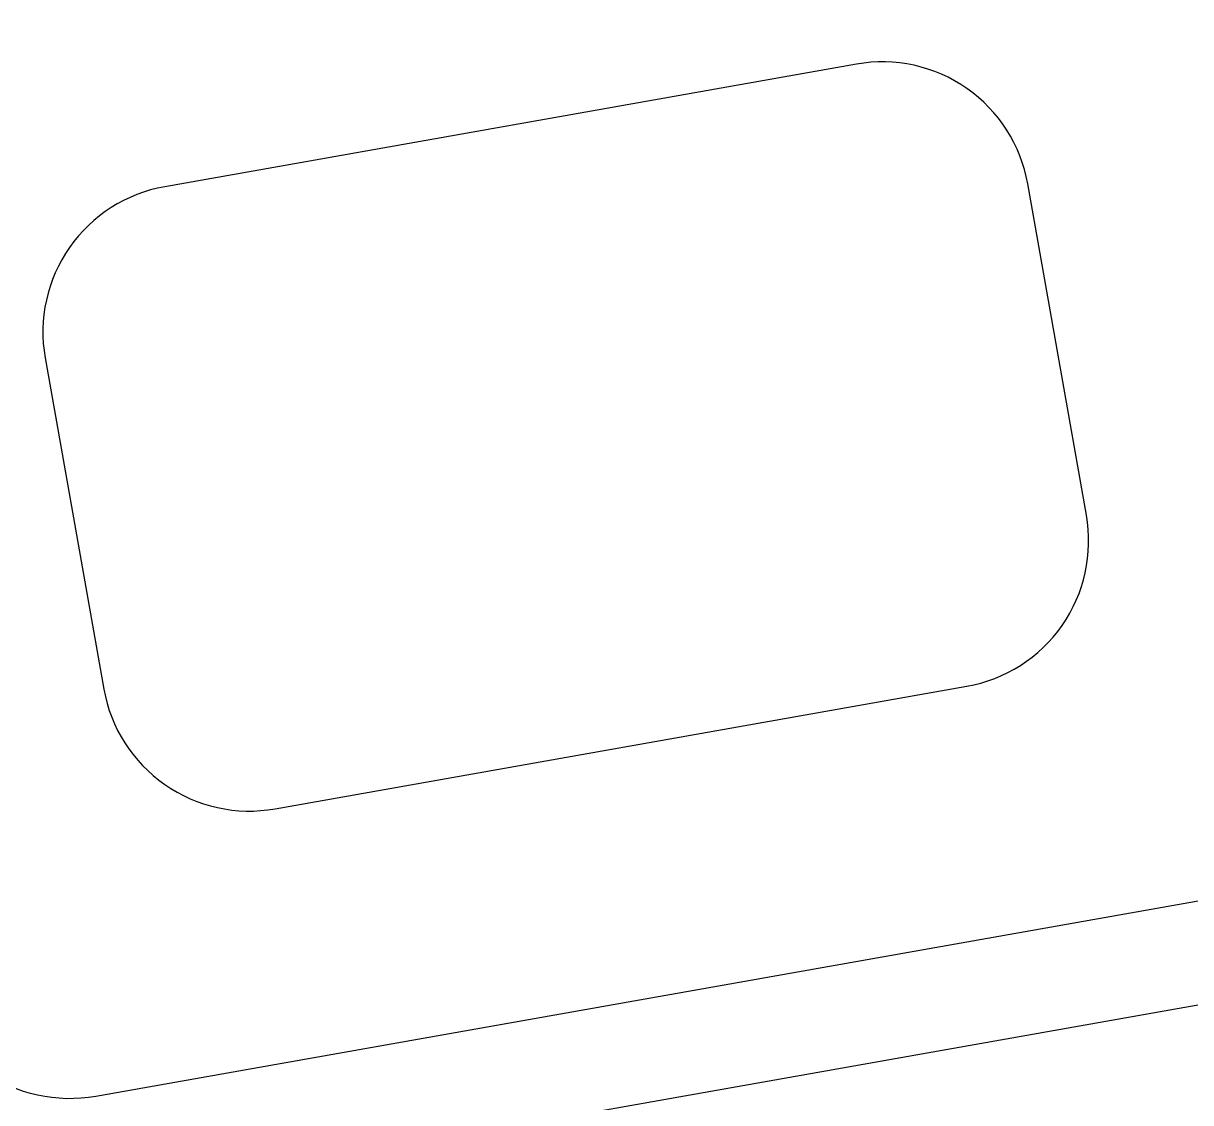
# Model space of a CAD drawing. Header units: millimetres. Extents: x 0 to 8967983, y -224399 to 13801.
# Drawn here: x 71392.133 to 71396.412, y -193456.196 to -193452.239 of the extents above; entities that cross this region are included whole.
import ezdxf

# ---------------------------------------------------------------- set-up
doc = ezdxf.new("R2010")
doc.units = ezdxf.units.MM
doc.header["$LTSCALE"] = 10
doc.layers.add('Архитектура', color=251, linetype='Continuous')

msp = doc.modelspace()

# ---------------------------------------------------------------- linework, layer by layer
at = {"layer": 'Архитектура', "lineweight": 25, "transparency": 33554684}
msp.add_lwpolyline([(71395.1873, -193452.3887), (71392.6521, -193452.8381, 0.414214), (71392.2134, -193453.4657), (71392.4287, -193454.6804, 0.414214), (71393.0563, -193455.1191), (71395.5916, -193454.6698, 0.414214), (71396.0303, -193454.0421), (71395.815, -193452.8274, 0.414214)], format="xyb", close=True, dxfattribs=at)
msp.add_lwpolyline([(71395.1873, -193452.3887), (71392.6521, -193452.8381, 0.414214), (71392.2134, -193453.4657), (71392.4287, -193454.6804, 0.414214), (71393.0563, -193455.1191), (71395.5916, -193454.6698, 0.414214), (71396.0303, -193454.0421), (71395.815, -193452.8274, 0.414214)], format="xyb", close=True, dxfattribs=at)
msp.add_lwpolyline([(71395.1873, -193452.3887), (71392.6521, -193452.8381, 0.414214), (71392.2134, -193453.4657), (71392.4287, -193454.6804, 0.414214), (71393.0563, -193455.1191), (71395.5916, -193454.6698, 0.414214), (71396.0303, -193454.0421), (71395.815, -193452.8274, 0.414214)], format="xyb", close=True, dxfattribs=at)
msp.add_lwpolyline([(71395.1873, -193452.3887), (71392.6521, -193452.8381, 0.414214), (71392.2134, -193453.4657), (71392.4287, -193454.6804, 0.414214), (71393.0563, -193455.1191), (71395.5916, -193454.6698, 0.414214), (71396.0303, -193454.0421), (71395.815, -193452.8274, 0.414214)], format="xyb", close=True, dxfattribs=at)
msp.add_lwpolyline([(71395.1873, -193452.3887), (71392.6521, -193452.8381, 0.414214), (71392.2134, -193453.4657), (71392.4287, -193454.6804, 0.414214), (71393.0563, -193455.1191), (71395.5916, -193454.6698, 0.414214), (71396.0303, -193454.0421), (71395.815, -193452.8274, 0.414214)], format="xyb", close=True, dxfattribs=at)
msp.add_lwpolyline([(71395.1873, -193452.3887), (71392.6521, -193452.8381, 0.414214), (71392.2134, -193453.4657), (71392.4287, -193454.6804, 0.414214), (71393.0563, -193455.1191), (71395.5916, -193454.6698, 0.414214), (71396.0303, -193454.0421), (71395.815, -193452.8274, 0.414214)], format="xyb", close=True, dxfattribs=at)
msp.add_lwpolyline([(71395.1873, -193452.3887), (71392.6521, -193452.8381, 0.414214), (71392.2134, -193453.4657), (71392.4287, -193454.6804, 0.414214), (71393.0563, -193455.1191), (71395.5916, -193454.6698, 0.414214), (71396.0303, -193454.0421), (71395.815, -193452.8274, 0.414214)], format="xyb", close=True, dxfattribs=at)
msp.add_lwpolyline([(71395.1873, -193452.3887), (71392.6521, -193452.8381, 0.414214), (71392.2134, -193453.4657), (71392.4287, -193454.6804, 0.414214), (71393.0563, -193455.1191), (71395.5916, -193454.6698, 0.414214), (71396.0303, -193454.0421), (71395.815, -193452.8274, 0.414214)], format="xyb", close=True, dxfattribs=at)
msp.add_lwpolyline([(71395.1873, -193452.3887), (71392.6521, -193452.8381, 0.414214), (71392.2134, -193453.4657), (71392.4287, -193454.6804, 0.414214), (71393.0563, -193455.1191), (71395.5916, -193454.6698, 0.414214), (71396.0303, -193454.0421), (71395.815, -193452.8274, 0.414214)], format="xyb", close=True, dxfattribs=at)
msp.add_lwpolyline([(71395.1873, -193452.3887), (71392.6521, -193452.8381, 0.414214), (71392.2134, -193453.4657), (71392.4287, -193454.6804, 0.414214), (71393.0563, -193455.1191), (71395.5916, -193454.6698, 0.414214), (71396.0303, -193454.0421), (71395.815, -193452.8274, 0.414214)], format="xyb", close=True, dxfattribs=at)
msp.add_lwpolyline([(71395.1873, -193452.3887), (71392.6521, -193452.8381, 0.414214), (71392.2134, -193453.4657), (71392.4287, -193454.6804, 0.414214), (71393.0563, -193455.1191), (71395.5916, -193454.6698, 0.414214), (71396.0303, -193454.0421), (71395.815, -193452.8274, 0.414214)], format="xyb", close=True, dxfattribs=at)
msp.add_lwpolyline([(71395.1873, -193452.3887), (71392.6521, -193452.8381, 0.414214), (71392.2134, -193453.4657), (71392.4287, -193454.6804, 0.414214), (71393.0563, -193455.1191), (71395.5916, -193454.6698, 0.414214), (71396.0303, -193454.0421), (71395.815, -193452.8274, 0.414214)], format="xyb", close=True, dxfattribs=at)
msp.add_lwpolyline([(71395.1873, -193452.3887), (71392.6521, -193452.8381, 0.414214), (71392.2134, -193453.4657), (71392.4287, -193454.6804, 0.414214), (71393.0563, -193455.1191), (71395.5916, -193454.6698, 0.414214), (71396.0303, -193454.0421), (71395.815, -193452.8274, 0.414214)], format="xyb", close=True, dxfattribs=at)
msp.add_lwpolyline([(71395.1873, -193452.3887), (71392.6521, -193452.8381, 0.414214), (71392.2134, -193453.4657), (71392.4287, -193454.6804, 0.414214), (71393.0563, -193455.1191), (71395.5916, -193454.6698, 0.414214), (71396.0303, -193454.0421), (71395.815, -193452.8274, 0.414214)], format="xyb", close=True, dxfattribs=at)
msp.add_lwpolyline([(71395.1873, -193452.3887), (71392.6521, -193452.8381, 0.414214), (71392.2134, -193453.4657), (71392.4287, -193454.6804, 0.414214), (71393.0563, -193455.1191), (71395.5916, -193454.6698, 0.414214), (71396.0303, -193454.0421), (71395.815, -193452.8274, 0.414214)], format="xyb", close=True, dxfattribs=at)
msp.add_lwpolyline([(71395.1873, -193452.3887), (71392.6521, -193452.8381, 0.414214), (71392.2134, -193453.4657), (71392.4287, -193454.6804, 0.414214), (71393.0563, -193455.1191), (71395.5916, -193454.6698, 0.414214), (71396.0303, -193454.0421), (71395.815, -193452.8274, 0.414214)], format="xyb", close=True, dxfattribs=at)
msp.add_lwpolyline([(71395.1873, -193452.3887), (71392.6521, -193452.8381, 0.414214), (71392.2134, -193453.4657), (71392.4287, -193454.6804, 0.414214), (71393.0563, -193455.1191), (71395.5916, -193454.6698, 0.414214), (71396.0303, -193454.0421), (71395.815, -193452.8274, 0.414214)], format="xyb", close=True, dxfattribs=at)
msp.add_lwpolyline([(71395.1873, -193452.3887), (71392.6521, -193452.8381, 0.414214), (71392.2134, -193453.4657), (71392.4287, -193454.6804, 0.414214), (71393.0563, -193455.1191), (71395.5916, -193454.6698, 0.414214), (71396.0303, -193454.0421), (71395.815, -193452.8274, 0.414214)], format="xyb", close=True, dxfattribs=at)
msp.add_lwpolyline([(71395.1873, -193452.3887), (71392.6521, -193452.8381, 0.414214), (71392.2134, -193453.4657), (71392.4287, -193454.6804, 0.414214), (71393.0563, -193455.1191), (71395.5916, -193454.6698, 0.414214), (71396.0303, -193454.0421), (71395.815, -193452.8274, 0.414214)], format="xyb", close=True, dxfattribs=at)
msp.add_lwpolyline([(71395.1873, -193452.3887), (71392.6521, -193452.8381, 0.414214), (71392.2134, -193453.4657), (71392.4287, -193454.6804, 0.414214), (71393.0563, -193455.1191), (71395.5916, -193454.6698, 0.414214), (71396.0303, -193454.0421), (71395.815, -193452.8274, 0.414214)], format="xyb", close=True, dxfattribs=at)
msp.add_lwpolyline([(71395.1873, -193452.3887), (71392.6521, -193452.8381, 0.414214), (71392.2134, -193453.4657), (71392.4287, -193454.6804, 0.414214), (71393.0563, -193455.1191), (71395.5916, -193454.6698, 0.414214), (71396.0303, -193454.0421), (71395.815, -193452.8274, 0.414214)], format="xyb", close=True, dxfattribs=at)
msp.add_lwpolyline([(71395.1873, -193452.3887), (71392.6521, -193452.8381, 0.414214), (71392.2134, -193453.4657), (71392.4287, -193454.6804, 0.414214), (71393.0563, -193455.1191), (71395.5916, -193454.6698, 0.414214), (71396.0303, -193454.0421), (71395.815, -193452.8274, 0.414214)], format="xyb", close=True, dxfattribs=at)
msp.add_lwpolyline([(71395.1873, -193452.3887), (71392.6521, -193452.8381, 0.414214), (71392.2134, -193453.4657), (71392.4287, -193454.6804, 0.414214), (71393.0563, -193455.1191), (71395.5916, -193454.6698, 0.414214), (71396.0303, -193454.0421), (71395.815, -193452.8274, 0.414214)], format="xyb", close=True, dxfattribs=at)
msp.add_lwpolyline([(71395.1873, -193452.3887), (71392.6521, -193452.8381, 0.414214), (71392.2134, -193453.4657), (71392.4287, -193454.6804, 0.414214), (71393.0563, -193455.1191), (71395.5916, -193454.6698, 0.414214), (71396.0303, -193454.0421), (71395.815, -193452.8274, 0.414214)], format="xyb", close=True, dxfattribs=at)
msp.add_lwpolyline([(71395.1873, -193452.3887), (71392.6521, -193452.8381, 0.414214), (71392.2134, -193453.4657), (71392.4287, -193454.6804, 0.414214), (71393.0563, -193455.1191), (71395.5916, -193454.6698, 0.414214), (71396.0303, -193454.0421), (71395.815, -193452.8274, 0.414214)], format="xyb", close=True, dxfattribs=at)
msp.add_lwpolyline([(71395.1873, -193452.3887), (71392.6521, -193452.8381, 0.414214), (71392.2134, -193453.4657), (71392.4287, -193454.6804, 0.414214), (71393.0563, -193455.1191), (71395.5916, -193454.6698, 0.414214), (71396.0303, -193454.0421), (71395.815, -193452.8274, 0.414214)], format="xyb", close=True, dxfattribs=at)
msp.add_lwpolyline([(71395.1873, -193452.3887), (71392.6521, -193452.8381, 0.414214), (71392.2134, -193453.4657), (71392.4287, -193454.6804, 0.414214), (71393.0563, -193455.1191), (71395.5916, -193454.6698, 0.414214), (71396.0303, -193454.0421), (71395.815, -193452.8274, 0.414214)], format="xyb", close=True, dxfattribs=at)
msp.add_lwpolyline([(71395.1873, -193452.3887), (71392.6521, -193452.8381, 0.414214), (71392.2134, -193453.4657), (71392.4287, -193454.6804, 0.414214), (71393.0563, -193455.1191), (71395.5916, -193454.6698, 0.414214), (71396.0303, -193454.0421), (71395.815, -193452.8274, 0.414214)], format="xyb", close=True, dxfattribs=at)
msp.add_lwpolyline([(71395.1873, -193452.3887), (71392.6521, -193452.8381, 0.414214), (71392.2134, -193453.4657), (71392.4287, -193454.6804, 0.414214), (71393.0563, -193455.1191), (71395.5916, -193454.6698, 0.414214), (71396.0303, -193454.0421), (71395.815, -193452.8274, 0.414214)], format="xyb", close=True, dxfattribs=at)
msp.add_lwpolyline([(71395.1873, -193452.3887), (71392.6521, -193452.8381, 0.414214), (71392.2134, -193453.4657), (71392.4287, -193454.6804, 0.414214), (71393.0563, -193455.1191), (71395.5916, -193454.6698, 0.414214), (71396.0303, -193454.0421), (71395.815, -193452.8274, 0.414214)], format="xyb", close=True, dxfattribs=at)
msp.add_lwpolyline([(71395.1873, -193452.3887), (71392.6521, -193452.8381, 0.414214), (71392.2134, -193453.4657), (71392.4287, -193454.6804, 0.414214), (71393.0563, -193455.1191), (71395.5916, -193454.6698, 0.414214), (71396.0303, -193454.0421), (71395.815, -193452.8274, 0.414214)], format="xyb", close=True, dxfattribs=at)
msp.add_lwpolyline([(71395.1873, -193452.3887), (71392.6521, -193452.8381, 0.414214), (71392.2134, -193453.4657), (71392.4287, -193454.6804, 0.414214), (71393.0563, -193455.1191), (71395.5916, -193454.6698, 0.414214), (71396.0303, -193454.0421), (71395.815, -193452.8274, 0.414214)], format="xyb", close=True, dxfattribs=at)
msp.add_lwpolyline([(71395.1873, -193452.3887), (71392.6521, -193452.8381, 0.414214), (71392.2134, -193453.4657), (71392.4287, -193454.6804, 0.414214), (71393.0563, -193455.1191), (71395.5916, -193454.6698, 0.414214), (71396.0303, -193454.0421), (71395.815, -193452.8274, 0.414214)], format="xyb", close=True, dxfattribs=at)
msp.add_lwpolyline([(71395.1873, -193452.3887), (71392.6521, -193452.8381, 0.414214), (71392.2134, -193453.4657), (71392.4287, -193454.6804, 0.414214), (71393.0563, -193455.1191), (71395.5916, -193454.6698, 0.414214), (71396.0303, -193454.0421), (71395.815, -193452.8274, 0.414214)], format="xyb", close=True, dxfattribs=at)
msp.add_lwpolyline([(71395.1873, -193452.3887), (71392.6521, -193452.8381, 0.414214), (71392.2134, -193453.4657), (71392.4287, -193454.6804, 0.414214), (71393.0563, -193455.1191), (71395.5916, -193454.6698, 0.414214), (71396.0303, -193454.0421), (71395.815, -193452.8274, 0.414214)], format="xyb", close=True, dxfattribs=at)
msp.add_lwpolyline([(71395.1873, -193452.3887), (71392.6521, -193452.8381, 0.414214), (71392.2134, -193453.4657), (71392.4287, -193454.6804, 0.414214), (71393.0563, -193455.1191), (71395.5916, -193454.6698, 0.414214), (71396.0303, -193454.0421), (71395.815, -193452.8274, 0.414214)], format="xyb", close=True, dxfattribs=at)
msp.add_lwpolyline([(71395.1873, -193452.3887), (71392.6521, -193452.8381, 0.414214), (71392.2134, -193453.4657), (71392.4287, -193454.6804, 0.414214), (71393.0563, -193455.1191), (71395.5916, -193454.6698, 0.414214), (71396.0303, -193454.0421), (71395.815, -193452.8274, 0.414214)], format="xyb", close=True, dxfattribs=at)
msp.add_lwpolyline([(71395.1873, -193452.3887), (71392.6521, -193452.8381, 0.414214), (71392.2134, -193453.4657), (71392.4287, -193454.6804, 0.414214), (71393.0563, -193455.1191), (71395.5916, -193454.6698, 0.414214), (71396.0303, -193454.0421), (71395.815, -193452.8274, 0.414214)], format="xyb", close=True, dxfattribs=at)
msp.add_lwpolyline([(71395.1873, -193452.3887), (71392.6521, -193452.8381, 0.414214), (71392.2134, -193453.4657), (71392.4287, -193454.6804, 0.414214), (71393.0563, -193455.1191), (71395.5916, -193454.6698, 0.414214), (71396.0303, -193454.0421), (71395.815, -193452.8274, 0.414214)], format="xyb", close=True, dxfattribs=at)
msp.add_lwpolyline([(71395.1873, -193452.3887), (71392.6521, -193452.8381, 0.414214), (71392.2134, -193453.4657), (71392.4287, -193454.6804, 0.414214), (71393.0563, -193455.1191), (71395.5916, -193454.6698, 0.414214), (71396.0303, -193454.0421), (71395.815, -193452.8274, 0.414214)], format="xyb", close=True, dxfattribs=at)
msp.add_lwpolyline([(71395.1873, -193452.3887), (71392.6521, -193452.8381, 0.414214), (71392.2134, -193453.4657), (71392.4287, -193454.6804, 0.414214), (71393.0563, -193455.1191), (71395.5916, -193454.6698, 0.414214), (71396.0303, -193454.0421), (71395.815, -193452.8274, 0.414214)], format="xyb", close=True, dxfattribs=at)
msp.add_lwpolyline([(71395.1873, -193452.3887), (71392.6521, -193452.8381, 0.414214), (71392.2134, -193453.4657), (71392.4287, -193454.6804, 0.414214), (71393.0563, -193455.1191), (71395.5916, -193454.6698, 0.414214), (71396.0303, -193454.0421), (71395.815, -193452.8274, 0.414214)], format="xyb", close=True, dxfattribs=at)
msp.add_lwpolyline([(71395.1873, -193452.3887), (71392.6521, -193452.8381, 0.414214), (71392.2134, -193453.4657), (71392.4287, -193454.6804, 0.414214), (71393.0563, -193455.1191), (71395.5916, -193454.6698, 0.414214), (71396.0303, -193454.0421), (71395.815, -193452.8274, 0.414214)], format="xyb", close=True, dxfattribs=at)
msp.add_lwpolyline([(71395.1873, -193452.3887), (71392.6521, -193452.8381, 0.414214), (71392.2134, -193453.4657), (71392.4287, -193454.6804, 0.414214), (71393.0563, -193455.1191), (71395.5916, -193454.6698, 0.414214), (71396.0303, -193454.0421), (71395.815, -193452.8274, 0.414214)], format="xyb", close=True, dxfattribs=at)
msp.add_lwpolyline([(71395.1873, -193452.3887), (71392.6521, -193452.8381, 0.414214), (71392.2134, -193453.4657), (71392.4287, -193454.6804, 0.414214), (71393.0563, -193455.1191), (71395.5916, -193454.6698, 0.414214), (71396.0303, -193454.0421), (71395.815, -193452.8274, 0.414214)], format="xyb", close=True, dxfattribs=at)
msp.add_lwpolyline([(71395.1873, -193452.3887), (71392.6521, -193452.8381, 0.414214), (71392.2134, -193453.4657), (71392.4287, -193454.6804, 0.414214), (71393.0563, -193455.1191), (71395.5916, -193454.6698, 0.414214), (71396.0303, -193454.0421), (71395.815, -193452.8274, 0.414214)], format="xyb", close=True, dxfattribs=at)
msp.add_lwpolyline([(71395.1873, -193452.3887), (71392.6521, -193452.8381, 0.414214), (71392.2134, -193453.4657), (71392.4287, -193454.6804, 0.414214), (71393.0563, -193455.1191), (71395.5916, -193454.6698, 0.414214), (71396.0303, -193454.0421), (71395.815, -193452.8274, 0.414214)], format="xyb", close=True, dxfattribs=at)
msp.add_lwpolyline([(71395.1873, -193452.3887), (71392.6521, -193452.8381, 0.414214), (71392.2134, -193453.4657), (71392.4287, -193454.6804, 0.414214), (71393.0563, -193455.1191), (71395.5916, -193454.6698, 0.414214), (71396.0303, -193454.0421), (71395.815, -193452.8274, 0.414214)], format="xyb", close=True, dxfattribs=at)
msp.add_lwpolyline([(71395.1873, -193452.3887), (71392.6521, -193452.8381, 0.414214), (71392.2134, -193453.4657), (71392.4287, -193454.6804, 0.414214), (71393.0563, -193455.1191), (71395.5916, -193454.6698, 0.414214), (71396.0303, -193454.0421), (71395.815, -193452.8274, 0.414214)], format="xyb", close=True, dxfattribs=at)
msp.add_lwpolyline([(71395.1873, -193452.3887), (71392.6521, -193452.8381, 0.414214), (71392.2134, -193453.4657), (71392.4287, -193454.6804, 0.414214), (71393.0563, -193455.1191), (71395.5916, -193454.6698, 0.414214), (71396.0303, -193454.0421), (71395.815, -193452.8274, 0.414214)], format="xyb", close=True, dxfattribs=at)
msp.add_lwpolyline([(71395.1873, -193452.3887), (71392.6521, -193452.8381, 0.414214), (71392.2134, -193453.4657), (71392.4287, -193454.6804, 0.414214), (71393.0563, -193455.1191), (71395.5916, -193454.6698, 0.414214), (71396.0303, -193454.0421), (71395.815, -193452.8274, 0.414214)], format="xyb", close=True, dxfattribs=at)
msp.add_lwpolyline([(71395.1873, -193452.3887), (71392.6521, -193452.8381, 0.414214), (71392.2134, -193453.4657), (71392.4287, -193454.6804, 0.414214), (71393.0563, -193455.1191), (71395.5916, -193454.6698, 0.414214), (71396.0303, -193454.0421), (71395.815, -193452.8274, 0.414214)], format="xyb", close=True, dxfattribs=at)
msp.add_lwpolyline([(71395.1873, -193452.3887), (71392.6521, -193452.8381, 0.414214), (71392.2134, -193453.4657), (71392.4287, -193454.6804, 0.414214), (71393.0563, -193455.1191), (71395.5916, -193454.6698, 0.414214), (71396.0303, -193454.0421), (71395.815, -193452.8274, 0.414214)], format="xyb", close=True, dxfattribs=at)
msp.add_lwpolyline([(71395.1873, -193452.3887), (71392.6521, -193452.8381, 0.414214), (71392.2134, -193453.4657), (71392.4287, -193454.6804, 0.414214), (71393.0563, -193455.1191), (71395.5916, -193454.6698, 0.414214), (71396.0303, -193454.0421), (71395.815, -193452.8274, 0.414214)], format="xyb", close=True, dxfattribs=at)
msp.add_lwpolyline([(71395.1873, -193452.3887), (71392.6521, -193452.8381, 0.414214), (71392.2134, -193453.4657), (71392.4287, -193454.6804, 0.414214), (71393.0563, -193455.1191), (71395.5916, -193454.6698, 0.414214), (71396.0303, -193454.0421), (71395.815, -193452.8274, 0.414214)], format="xyb", close=True, dxfattribs=at)
msp.add_lwpolyline([(71395.1873, -193452.3887), (71392.6521, -193452.8381, 0.414214), (71392.2134, -193453.4657), (71392.4287, -193454.6804, 0.414214), (71393.0563, -193455.1191), (71395.5916, -193454.6698, 0.414214), (71396.0303, -193454.0421), (71395.815, -193452.8274, 0.414214)], format="xyb", close=True, dxfattribs=at)
msp.add_lwpolyline([(71395.1873, -193452.3887), (71392.6521, -193452.8381, 0.414214), (71392.2134, -193453.4657), (71392.4287, -193454.6804, 0.414214), (71393.0563, -193455.1191), (71395.5916, -193454.6698, 0.414214), (71396.0303, -193454.0421), (71395.815, -193452.8274, 0.414214)], format="xyb", close=True, dxfattribs=at)
msp.add_lwpolyline([(71395.1873, -193452.3887), (71392.6521, -193452.8381, 0.414214), (71392.2134, -193453.4657), (71392.4287, -193454.6804, 0.414214), (71393.0563, -193455.1191), (71395.5916, -193454.6698, 0.414214), (71396.0303, -193454.0421), (71395.815, -193452.8274, 0.414214)], format="xyb", close=True, dxfattribs=at)
msp.add_lwpolyline([(71395.1873, -193452.3887), (71392.6521, -193452.8381, 0.414214), (71392.2134, -193453.4657), (71392.4287, -193454.6804, 0.414214), (71393.0563, -193455.1191), (71395.5916, -193454.6698, 0.414214), (71396.0303, -193454.0421), (71395.815, -193452.8274, 0.414214)], format="xyb", close=True, dxfattribs=at)
msp.add_lwpolyline([(71395.1873, -193452.3887), (71392.6521, -193452.8381, 0.414214), (71392.2134, -193453.4657), (71392.4287, -193454.6804, 0.414214), (71393.0563, -193455.1191), (71395.5916, -193454.6698, 0.414214), (71396.0303, -193454.0421), (71395.815, -193452.8274, 0.414214)], format="xyb", close=True, dxfattribs=at)
msp.add_lwpolyline([(71395.1873, -193452.3887), (71392.6521, -193452.8381, 0.414214), (71392.2134, -193453.4657), (71392.4287, -193454.6804, 0.414214), (71393.0563, -193455.1191), (71395.5916, -193454.6698, 0.414214), (71396.0303, -193454.0421), (71395.815, -193452.8274, 0.414214)], format="xyb", close=True, dxfattribs=at)
msp.add_lwpolyline([(71395.1873, -193452.3887), (71392.6521, -193452.8381, 0.414214), (71392.2134, -193453.4657), (71392.4287, -193454.6804, 0.414214), (71393.0563, -193455.1191), (71395.5916, -193454.6698, 0.414214), (71396.0303, -193454.0421), (71395.815, -193452.8274, 0.414214)], format="xyb", close=True, dxfattribs=at)
msp.add_lwpolyline([(71395.1873, -193452.3887), (71392.6521, -193452.8381, 0.414214), (71392.2134, -193453.4657), (71392.4287, -193454.6804, 0.414214), (71393.0563, -193455.1191), (71395.5916, -193454.6698, 0.414214), (71396.0303, -193454.0421), (71395.815, -193452.8274, 0.414214)], format="xyb", close=True, dxfattribs=at)
for points in [[(71396.4812, -193455.45), (71392.3994, -193456.1735, -0.198883), (71391.9894, -193456.0829), (71390.5762, -193455.0952, -0.668339), (71390.649, -193454.7652), (71390.8891, -193454.7226, 0.4144), (71391.0372, -193454.5106), (71390.8245, -193453.3101, 0.710202), (71390.029, -193453.1815, -0.228696), (71389.7282, -193453.3985), (71380.5547, -193455.0244, -0.414362)], [(71396.4812, -193455.45), (71392.3994, -193456.1735, -0.198883), (71391.9894, -193456.0829), (71390.5762, -193455.0952, -0.668339), (71390.649, -193454.7652), (71390.8891, -193454.7226, 0.4144), (71391.0372, -193454.5106), (71390.8245, -193453.3101, 0.710202), (71390.029, -193453.1815, -0.228696), (71389.7282, -193453.3985), (71380.5547, -193455.0244, -0.414362)], [(71396.4812, -193455.45), (71392.3994, -193456.1735, -0.198883), (71391.9894, -193456.0829), (71390.5762, -193455.0952, -0.668339), (71390.649, -193454.7652), (71390.8891, -193454.7226, 0.4144), (71391.0372, -193454.5106), (71390.8245, -193453.3101, 0.710202), (71390.029, -193453.1815, -0.228696), (71389.7282, -193453.3985), (71380.5547, -193455.0244, -0.414362)], [(71396.4812, -193455.45), (71392.3994, -193456.1735, -0.198883), (71391.9894, -193456.0829), (71390.5762, -193455.0952, -0.668339), (71390.649, -193454.7652), (71390.8891, -193454.7226, 0.4144), (71391.0372, -193454.5106), (71390.8245, -193453.3101, 0.710202), (71390.029, -193453.1815, -0.228696), (71389.7282, -193453.3985), (71380.5547, -193455.0244, -0.414362)], [(71396.4812, -193455.45), (71392.3994, -193456.1735, -0.198883), (71391.9894, -193456.0829), (71390.5762, -193455.0952, -0.668339), (71390.649, -193454.7652), (71390.8891, -193454.7226, 0.4144), (71391.0372, -193454.5106), (71390.8245, -193453.3101, 0.710202), (71390.029, -193453.1815, -0.228696), (71389.7282, -193453.3985), (71380.5547, -193455.0244, -0.414362)], [(71396.4812, -193455.45), (71392.3994, -193456.1735, -0.198883), (71391.9894, -193456.0829), (71390.5762, -193455.0952, -0.668339), (71390.649, -193454.7652), (71390.8891, -193454.7226, 0.4144), (71391.0372, -193454.5106), (71390.8245, -193453.3101, 0.710202), (71390.029, -193453.1815, -0.228696), (71389.7282, -193453.3985), (71380.5547, -193455.0244, -0.414362)], [(71396.4812, -193455.45), (71392.3994, -193456.1735, -0.198883), (71391.9894, -193456.0829), (71390.5762, -193455.0952, -0.668339), (71390.649, -193454.7652), (71390.8891, -193454.7226, 0.4144), (71391.0372, -193454.5106), (71390.8245, -193453.3101, 0.710202), (71390.029, -193453.1815, -0.228696), (71389.7282, -193453.3985), (71380.5547, -193455.0244, -0.414362)], [(71396.4812, -193455.45), (71392.3994, -193456.1735, -0.198883), (71391.9894, -193456.0829), (71390.5762, -193455.0952, -0.668339), (71390.649, -193454.7652), (71390.8891, -193454.7226, 0.4144), (71391.0372, -193454.5106), (71390.8245, -193453.3101, 0.710202), (71390.029, -193453.1815, -0.228696), (71389.7282, -193453.3985), (71380.5547, -193455.0244, -0.414362)], [(71396.4812, -193455.45), (71392.3994, -193456.1735, -0.198883), (71391.9894, -193456.0829), (71390.5762, -193455.0952, -0.668339), (71390.649, -193454.7652), (71390.8891, -193454.7226, 0.4144), (71391.0372, -193454.5106), (71390.8245, -193453.3101, 0.710202), (71390.029, -193453.1815, -0.228696), (71389.7282, -193453.3985), (71380.5547, -193455.0244, -0.414362)], [(71396.4812, -193455.45), (71392.3994, -193456.1735, -0.198883), (71391.9894, -193456.0829), (71390.5762, -193455.0952, -0.668339), (71390.649, -193454.7652), (71390.8891, -193454.7226, 0.4144), (71391.0372, -193454.5106), (71390.8245, -193453.3101, 0.710202), (71390.029, -193453.1815, -0.228696), (71389.7282, -193453.3985), (71380.5547, -193455.0244, -0.414362)], [(71396.4812, -193455.45), (71392.3994, -193456.1735, -0.198883), (71391.9894, -193456.0829), (71390.5762, -193455.0952, -0.668339), (71390.649, -193454.7652), (71390.8891, -193454.7226, 0.4144), (71391.0372, -193454.5106), (71390.8245, -193453.3101, 0.710202), (71390.029, -193453.1815, -0.228696), (71389.7282, -193453.3985), (71380.5547, -193455.0244, -0.414362)], [(71396.4812, -193455.45), (71392.3994, -193456.1735, -0.198883), (71391.9894, -193456.0829), (71390.5762, -193455.0952, -0.668339), (71390.649, -193454.7652), (71390.8891, -193454.7226, 0.4144), (71391.0372, -193454.5106), (71390.8245, -193453.3101, 0.710202), (71390.029, -193453.1815, -0.228696), (71389.7282, -193453.3985), (71380.5547, -193455.0244, -0.414362)], [(71396.4812, -193455.45), (71392.3994, -193456.1735, -0.198883), (71391.9894, -193456.0829), (71390.5762, -193455.0952, -0.668339), (71390.649, -193454.7652), (71390.8891, -193454.7226, 0.4144), (71391.0372, -193454.5106), (71390.8245, -193453.3101, 0.710202), (71390.029, -193453.1815, -0.228696), (71389.7282, -193453.3985), (71380.5547, -193455.0244, -0.414362)], [(71396.4812, -193455.45), (71392.3994, -193456.1735, -0.198883), (71391.9894, -193456.0829), (71390.5762, -193455.0952, -0.668339), (71390.649, -193454.7652), (71390.8891, -193454.7226, 0.4144), (71391.0372, -193454.5106), (71390.8245, -193453.3101, 0.710202), (71390.029, -193453.1815, -0.228696), (71389.7282, -193453.3985), (71380.5547, -193455.0244, -0.414362)], [(71396.4812, -193455.45), (71392.3994, -193456.1735, -0.198883), (71391.9894, -193456.0829), (71390.5762, -193455.0952, -0.668339), (71390.649, -193454.7652), (71390.8891, -193454.7226, 0.4144), (71391.0372, -193454.5106), (71390.8245, -193453.3101, 0.710202), (71390.029, -193453.1815, -0.228696), (71389.7282, -193453.3985), (71380.5547, -193455.0244, -0.414362)], [(71396.4812, -193455.45), (71392.3994, -193456.1735, -0.198883), (71391.9894, -193456.0829), (71390.5762, -193455.0952, -0.668339), (71390.649, -193454.7652), (71390.8891, -193454.7226, 0.4144), (71391.0372, -193454.5106), (71390.8245, -193453.3101, 0.710202), (71390.029, -193453.1815, -0.228696), (71389.7282, -193453.3985), (71380.5547, -193455.0244, -0.414362)], [(71396.4812, -193455.45), (71392.3994, -193456.1735, -0.198883), (71391.9894, -193456.0829), (71390.5762, -193455.0952, -0.668339), (71390.649, -193454.7652), (71390.8891, -193454.7226, 0.4144), (71391.0372, -193454.5106), (71390.8245, -193453.3101, 0.710202), (71390.029, -193453.1815, -0.228696), (71389.7282, -193453.3985), (71380.5547, -193455.0244, -0.414362)], [(71396.4812, -193455.45), (71392.3994, -193456.1735, -0.198883), (71391.9894, -193456.0829), (71390.5762, -193455.0952, -0.668339), (71390.649, -193454.7652), (71390.8891, -193454.7226, 0.4144), (71391.0372, -193454.5106), (71390.8245, -193453.3101, 0.710202), (71390.029, -193453.1815, -0.228696), (71389.7282, -193453.3985), (71380.5547, -193455.0244, -0.414362)], [(71396.4812, -193455.45), (71392.3994, -193456.1735, -0.198883), (71391.9894, -193456.0829), (71390.5762, -193455.0952, -0.668339), (71390.649, -193454.7652), (71390.8891, -193454.7226, 0.4144), (71391.0372, -193454.5106), (71390.8245, -193453.3101, 0.710202), (71390.029, -193453.1815, -0.228696), (71389.7282, -193453.3985), (71380.5547, -193455.0244, -0.414362)], [(71396.4812, -193455.45), (71392.3994, -193456.1735, -0.198883), (71391.9894, -193456.0829), (71390.5762, -193455.0952, -0.668339), (71390.649, -193454.7652), (71390.8891, -193454.7226, 0.4144), (71391.0372, -193454.5106), (71390.8245, -193453.3101, 0.710202), (71390.029, -193453.1815, -0.228696), (71389.7282, -193453.3985), (71380.5547, -193455.0244, -0.414362)], [(71396.4812, -193455.45), (71392.3994, -193456.1735, -0.198883), (71391.9894, -193456.0829), (71390.5762, -193455.0952, -0.668339), (71390.649, -193454.7652), (71390.8891, -193454.7226, 0.4144), (71391.0372, -193454.5106), (71390.8245, -193453.3101, 0.710202), (71390.029, -193453.1815, -0.228696), (71389.7282, -193453.3985), (71380.5547, -193455.0244, -0.414362)], [(71396.4812, -193455.45), (71392.3994, -193456.1735, -0.198883), (71391.9894, -193456.0829), (71390.5762, -193455.0952, -0.668339), (71390.649, -193454.7652), (71390.8891, -193454.7226, 0.4144), (71391.0372, -193454.5106), (71390.8245, -193453.3101, 0.710202), (71390.029, -193453.1815, -0.228696), (71389.7282, -193453.3985), (71380.5547, -193455.0244, -0.414362)], [(71396.4812, -193455.45), (71392.3994, -193456.1735, -0.198883), (71391.9894, -193456.0829), (71390.5762, -193455.0952, -0.668339), (71390.649, -193454.7652), (71390.8891, -193454.7226, 0.4144), (71391.0372, -193454.5106), (71390.8245, -193453.3101, 0.710202), (71390.029, -193453.1815, -0.228696), (71389.7282, -193453.3985), (71380.5547, -193455.0244, -0.414362)], [(71396.4812, -193455.45), (71392.3994, -193456.1735, -0.198883), (71391.9894, -193456.0829), (71390.5762, -193455.0952, -0.668339), (71390.649, -193454.7652), (71390.8891, -193454.7226, 0.4144), (71391.0372, -193454.5106), (71390.8245, -193453.3101, 0.710202), (71390.029, -193453.1815, -0.228696), (71389.7282, -193453.3985), (71380.5547, -193455.0244, -0.414362)], [(71396.4812, -193455.45), (71392.3994, -193456.1735, -0.198883), (71391.9894, -193456.0829), (71390.5762, -193455.0952, -0.668339), (71390.649, -193454.7652), (71390.8891, -193454.7226, 0.4144), (71391.0372, -193454.5106), (71390.8245, -193453.3101, 0.710202), (71390.029, -193453.1815, -0.228696), (71389.7282, -193453.3985), (71380.5547, -193455.0244, -0.414362)], [(71396.4812, -193455.45), (71392.3994, -193456.1735, -0.198883), (71391.9894, -193456.0829), (71390.5762, -193455.0952, -0.668339), (71390.649, -193454.7652), (71390.8891, -193454.7226, 0.4144), (71391.0372, -193454.5106), (71390.8245, -193453.3101, 0.710202), (71390.029, -193453.1815, -0.228696), (71389.7282, -193453.3985), (71380.5547, -193455.0244, -0.414362)], [(71396.4812, -193455.45), (71392.3994, -193456.1735, -0.198883), (71391.9894, -193456.0829), (71390.5762, -193455.0952, -0.668339), (71390.649, -193454.7652), (71390.8891, -193454.7226, 0.4144), (71391.0372, -193454.5106), (71390.8245, -193453.3101, 0.710202), (71390.029, -193453.1815, -0.228696), (71389.7282, -193453.3985), (71380.5547, -193455.0244, -0.414362)], [(71396.4812, -193455.45), (71392.3994, -193456.1735, -0.198883), (71391.9894, -193456.0829), (71390.5762, -193455.0952, -0.668339), (71390.649, -193454.7652), (71390.8891, -193454.7226, 0.4144), (71391.0372, -193454.5106), (71390.8245, -193453.3101, 0.710202), (71390.029, -193453.1815, -0.228696), (71389.7282, -193453.3985), (71380.5547, -193455.0244, -0.414362)], [(71396.4812, -193455.45), (71392.3994, -193456.1735, -0.198883), (71391.9894, -193456.0829), (71390.5762, -193455.0952, -0.668339), (71390.649, -193454.7652), (71390.8891, -193454.7226, 0.4144), (71391.0372, -193454.5106), (71390.8245, -193453.3101, 0.710202), (71390.029, -193453.1815, -0.228696), (71389.7282, -193453.3985), (71380.5547, -193455.0244, -0.414362)], [(71396.4812, -193455.45), (71392.3994, -193456.1735, -0.198883), (71391.9894, -193456.0829), (71390.5762, -193455.0952, -0.668339), (71390.649, -193454.7652), (71390.8891, -193454.7226, 0.4144), (71391.0372, -193454.5106), (71390.8245, -193453.3101, 0.710202), (71390.029, -193453.1815, -0.228696), (71389.7282, -193453.3985), (71380.5547, -193455.0244, -0.414362)], [(71396.4812, -193455.45), (71392.3994, -193456.1735, -0.198883), (71391.9894, -193456.0829), (71390.5762, -193455.0952, -0.668339), (71390.649, -193454.7652), (71390.8891, -193454.7226, 0.4144), (71391.0372, -193454.5106), (71390.8245, -193453.3101, 0.710202), (71390.029, -193453.1815, -0.228696), (71389.7282, -193453.3985), (71380.5547, -193455.0244, -0.414362)], [(71396.4812, -193455.45), (71392.3994, -193456.1735, -0.198883), (71391.9894, -193456.0829), (71390.5762, -193455.0952, -0.668339), (71390.649, -193454.7652), (71390.8891, -193454.7226, 0.4144), (71391.0372, -193454.5106), (71390.8245, -193453.3101, 0.710202), (71390.029, -193453.1815, -0.228696), (71389.7282, -193453.3985), (71380.5547, -193455.0244, -0.414362)], [(71396.4812, -193455.45), (71392.3994, -193456.1735, -0.198883), (71391.9894, -193456.0829), (71390.5762, -193455.0952, -0.668339), (71390.649, -193454.7652), (71390.8891, -193454.7226, 0.4144), (71391.0372, -193454.5106), (71390.8245, -193453.3101, 0.710202), (71390.029, -193453.1815, -0.228696), (71389.7282, -193453.3985), (71380.5547, -193455.0244, -0.414362)], [(71396.4812, -193455.45), (71392.3994, -193456.1735, -0.198883), (71391.9894, -193456.0829), (71390.5762, -193455.0952, -0.668339), (71390.649, -193454.7652), (71390.8891, -193454.7226, 0.4144), (71391.0372, -193454.5106), (71390.8245, -193453.3101, 0.710202), (71390.029, -193453.1815, -0.228696), (71389.7282, -193453.3985), (71380.5547, -193455.0244, -0.414362)], [(71396.4812, -193455.45), (71392.3994, -193456.1735, -0.198883), (71391.9894, -193456.0829), (71390.5762, -193455.0952, -0.668339), (71390.649, -193454.7652), (71390.8891, -193454.7226, 0.4144), (71391.0372, -193454.5106), (71390.8245, -193453.3101, 0.710202), (71390.029, -193453.1815, -0.228696), (71389.7282, -193453.3985), (71380.5547, -193455.0244, -0.414362)], [(71396.4812, -193455.45), (71392.3994, -193456.1735, -0.198883), (71391.9894, -193456.0829), (71390.5762, -193455.0952, -0.668339), (71390.649, -193454.7652), (71390.8891, -193454.7226, 0.4144), (71391.0372, -193454.5106), (71390.8245, -193453.3101, 0.710202), (71390.029, -193453.1815, -0.228696), (71389.7282, -193453.3985), (71380.5547, -193455.0244, -0.414362)], [(71396.4812, -193455.45), (71392.3994, -193456.1735, -0.198883), (71391.9894, -193456.0829), (71390.5762, -193455.0952, -0.668339), (71390.649, -193454.7652), (71390.8891, -193454.7226, 0.4144), (71391.0372, -193454.5106), (71390.8245, -193453.3101, 0.710202), (71390.029, -193453.1815, -0.228696), (71389.7282, -193453.3985), (71380.5547, -193455.0244, -0.414362)], [(71396.4812, -193455.45), (71392.3994, -193456.1735, -0.198883), (71391.9894, -193456.0829), (71390.5762, -193455.0952, -0.668339), (71390.649, -193454.7652), (71390.8891, -193454.7226, 0.4144), (71391.0372, -193454.5106), (71390.8245, -193453.3101, 0.710202), (71390.029, -193453.1815, -0.228696), (71389.7282, -193453.3985), (71380.5547, -193455.0244, -0.414362)], [(71396.4812, -193455.45), (71392.3994, -193456.1735, -0.198883), (71391.9894, -193456.0829), (71390.5762, -193455.0952, -0.668339), (71390.649, -193454.7652), (71390.8891, -193454.7226, 0.4144), (71391.0372, -193454.5106), (71390.8245, -193453.3101, 0.710202), (71390.029, -193453.1815, -0.228696), (71389.7282, -193453.3985), (71380.5547, -193455.0244, -0.414362)], [(71396.4812, -193455.45), (71392.3994, -193456.1735, -0.198883), (71391.9894, -193456.0829), (71390.5762, -193455.0952, -0.668339), (71390.649, -193454.7652), (71390.8891, -193454.7226, 0.4144), (71391.0372, -193454.5106), (71390.8245, -193453.3101, 0.710202), (71390.029, -193453.1815, -0.228696), (71389.7282, -193453.3985), (71380.5547, -193455.0244, -0.414362)], [(71396.4812, -193455.45), (71392.3994, -193456.1735, -0.198883), (71391.9894, -193456.0829), (71390.5762, -193455.0952, -0.668339), (71390.649, -193454.7652), (71390.8891, -193454.7226, 0.4144), (71391.0372, -193454.5106), (71390.8245, -193453.3101, 0.710202), (71390.029, -193453.1815, -0.228696), (71389.7282, -193453.3985), (71380.5547, -193455.0244, -0.414362)], [(71396.4812, -193455.45), (71392.3994, -193456.1735, -0.198883), (71391.9894, -193456.0829), (71390.5762, -193455.0952, -0.668339), (71390.649, -193454.7652), (71390.8891, -193454.7226, 0.4144), (71391.0372, -193454.5106), (71390.8245, -193453.3101, 0.710202), (71390.029, -193453.1815, -0.228696), (71389.7282, -193453.3985), (71380.5547, -193455.0244, -0.414362)], [(71396.4812, -193455.45), (71392.3994, -193456.1735, -0.198883), (71391.9894, -193456.0829), (71390.5762, -193455.0952, -0.668339), (71390.649, -193454.7652), (71390.8891, -193454.7226, 0.4144), (71391.0372, -193454.5106), (71390.8245, -193453.3101, 0.710202), (71390.029, -193453.1815, -0.228696), (71389.7282, -193453.3985), (71380.5547, -193455.0244, -0.414362)], [(71396.4812, -193455.45), (71392.3994, -193456.1735, -0.198883), (71391.9894, -193456.0829), (71390.5762, -193455.0952, -0.668339), (71390.649, -193454.7652), (71390.8891, -193454.7226, 0.4144), (71391.0372, -193454.5106), (71390.8245, -193453.3101, 0.710202), (71390.029, -193453.1815, -0.228696), (71389.7282, -193453.3985), (71380.5547, -193455.0244, -0.414362)], [(71396.4812, -193455.45), (71392.3994, -193456.1735, -0.198883), (71391.9894, -193456.0829), (71390.5762, -193455.0952, -0.668339), (71390.649, -193454.7652), (71390.8891, -193454.7226, 0.4144), (71391.0372, -193454.5106), (71390.8245, -193453.3101, 0.710202), (71390.029, -193453.1815, -0.228696), (71389.7282, -193453.3985), (71380.5547, -193455.0244, -0.414362)], [(71396.4812, -193455.45), (71392.3994, -193456.1735, -0.198883), (71391.9894, -193456.0829), (71390.5762, -193455.0952, -0.668339), (71390.649, -193454.7652), (71390.8891, -193454.7226, 0.4144), (71391.0372, -193454.5106), (71390.8245, -193453.3101, 0.710202), (71390.029, -193453.1815, -0.228696), (71389.7282, -193453.3985), (71380.5547, -193455.0244, -0.414362)], [(71396.4812, -193455.45), (71392.3994, -193456.1735, -0.198883), (71391.9894, -193456.0829), (71390.5762, -193455.0952, -0.668339), (71390.649, -193454.7652), (71390.8891, -193454.7226, 0.4144), (71391.0372, -193454.5106), (71390.8245, -193453.3101, 0.710202), (71390.029, -193453.1815, -0.228696), (71389.7282, -193453.3985), (71380.5547, -193455.0244, -0.414362)], [(71396.4812, -193455.45), (71392.3994, -193456.1735, -0.198883), (71391.9894, -193456.0829), (71390.5762, -193455.0952, -0.668339), (71390.649, -193454.7652), (71390.8891, -193454.7226, 0.4144), (71391.0372, -193454.5106), (71390.8245, -193453.3101, 0.710202), (71390.029, -193453.1815, -0.228696), (71389.7282, -193453.3985), (71380.5547, -193455.0244, -0.414362)], [(71396.4812, -193455.45), (71392.3994, -193456.1735, -0.198883), (71391.9894, -193456.0829), (71390.5762, -193455.0952, -0.668339), (71390.649, -193454.7652), (71390.8891, -193454.7226, 0.4144), (71391.0372, -193454.5106), (71390.8245, -193453.3101, 0.710202), (71390.029, -193453.1815, -0.228696), (71389.7282, -193453.3985), (71380.5547, -193455.0244, -0.414362)], [(71396.4812, -193455.45), (71392.3994, -193456.1735, -0.198883), (71391.9894, -193456.0829), (71390.5762, -193455.0952, -0.668339), (71390.649, -193454.7652), (71390.8891, -193454.7226, 0.4144), (71391.0372, -193454.5106), (71390.8245, -193453.3101, 0.710202), (71390.029, -193453.1815, -0.228696), (71389.7282, -193453.3985), (71380.5547, -193455.0244, -0.414362)], [(71396.4812, -193455.45), (71392.3994, -193456.1735, -0.198883), (71391.9894, -193456.0829), (71390.5762, -193455.0952, -0.668339), (71390.649, -193454.7652), (71390.8891, -193454.7226, 0.4144), (71391.0372, -193454.5106), (71390.8245, -193453.3101, 0.710202), (71390.029, -193453.1815, -0.228696), (71389.7282, -193453.3985), (71380.5547, -193455.0244, -0.414362)], [(71396.4812, -193455.45), (71392.3994, -193456.1735, -0.198883), (71391.9894, -193456.0829), (71390.5762, -193455.0952, -0.668339), (71390.649, -193454.7652), (71390.8891, -193454.7226, 0.4144), (71391.0372, -193454.5106), (71390.8245, -193453.3101, 0.710202), (71390.029, -193453.1815, -0.228696), (71389.7282, -193453.3985), (71380.5547, -193455.0244, -0.414362)], [(71396.4812, -193455.45), (71392.3994, -193456.1735, -0.198883), (71391.9894, -193456.0829), (71390.5762, -193455.0952, -0.668339), (71390.649, -193454.7652), (71390.8891, -193454.7226, 0.4144), (71391.0372, -193454.5106), (71390.8245, -193453.3101, 0.710202), (71390.029, -193453.1815, -0.228696), (71389.7282, -193453.3985), (71380.5547, -193455.0244, -0.414362)], [(71396.4812, -193455.45), (71392.3994, -193456.1735, -0.198883), (71391.9894, -193456.0829), (71390.5762, -193455.0952, -0.668339), (71390.649, -193454.7652), (71390.8891, -193454.7226, 0.4144), (71391.0372, -193454.5106), (71390.8245, -193453.3101, 0.710202), (71390.029, -193453.1815, -0.228696), (71389.7282, -193453.3985), (71380.5547, -193455.0244, -0.414362)], [(71396.4812, -193455.45), (71392.3994, -193456.1735, -0.198883), (71391.9894, -193456.0829), (71390.5762, -193455.0952, -0.668339), (71390.649, -193454.7652), (71390.8891, -193454.7226, 0.4144), (71391.0372, -193454.5106), (71390.8245, -193453.3101, 0.710202), (71390.029, -193453.1815, -0.228696), (71389.7282, -193453.3985), (71380.5547, -193455.0244, -0.414362)], [(71396.4812, -193455.45), (71392.3994, -193456.1735, -0.198883), (71391.9894, -193456.0829), (71390.5762, -193455.0952, -0.668339), (71390.649, -193454.7652), (71390.8891, -193454.7226, 0.4144), (71391.0372, -193454.5106), (71390.8245, -193453.3101, 0.710202), (71390.029, -193453.1815, -0.228696), (71389.7282, -193453.3985), (71380.5547, -193455.0244, -0.414362)], [(71396.4812, -193455.45), (71392.3994, -193456.1735, -0.198883), (71391.9894, -193456.0829), (71390.5762, -193455.0952, -0.668339), (71390.649, -193454.7652), (71390.8891, -193454.7226, 0.4144), (71391.0372, -193454.5106), (71390.8245, -193453.3101, 0.710202), (71390.029, -193453.1815, -0.228696), (71389.7282, -193453.3985), (71380.5547, -193455.0244, -0.414362)], [(71396.4812, -193455.45), (71392.3994, -193456.1735, -0.198883), (71391.9894, -193456.0829), (71390.5762, -193455.0952, -0.668339), (71390.649, -193454.7652), (71390.8891, -193454.7226, 0.4144), (71391.0372, -193454.5106), (71390.8245, -193453.3101, 0.710202), (71390.029, -193453.1815, -0.228696), (71389.7282, -193453.3985), (71380.5547, -193455.0244, -0.414362)], [(71396.4812, -193455.45), (71392.3994, -193456.1735, -0.198883), (71391.9894, -193456.0829), (71390.5762, -193455.0952, -0.668339), (71390.649, -193454.7652), (71390.8891, -193454.7226, 0.4144), (71391.0372, -193454.5106), (71390.8245, -193453.3101, 0.710202), (71390.029, -193453.1815, -0.228696), (71389.7282, -193453.3985), (71380.5547, -193455.0244, -0.414362)], [(71396.4812, -193455.45), (71392.3994, -193456.1735, -0.198883), (71391.9894, -193456.0829), (71390.5762, -193455.0952, -0.668339), (71390.649, -193454.7652), (71390.8891, -193454.7226, 0.4144), (71391.0372, -193454.5106), (71390.8245, -193453.3101, 0.710202), (71390.029, -193453.1815, -0.228696), (71389.7282, -193453.3985), (71380.5547, -193455.0244, -0.414362)], [(71396.4812, -193455.45), (71392.3994, -193456.1735, -0.198883), (71391.9894, -193456.0829), (71390.5762, -193455.0952, -0.668339), (71390.649, -193454.7652), (71390.8891, -193454.7226, 0.4144), (71391.0372, -193454.5106), (71390.8245, -193453.3101, 0.710202), (71390.029, -193453.1815, -0.228696), (71389.7282, -193453.3985), (71380.5547, -193455.0244, -0.414362)], [(71396.4812, -193455.45), (71392.3994, -193456.1735, -0.198883), (71391.9894, -193456.0829), (71390.5762, -193455.0952, -0.668339), (71390.649, -193454.7652), (71390.8891, -193454.7226, 0.4144), (71391.0372, -193454.5106), (71390.8245, -193453.3101, 0.710202), (71390.029, -193453.1815, -0.228696), (71389.7282, -193453.3985), (71380.5547, -193455.0244, -0.414362)], [(71396.4812, -193455.45), (71392.3994, -193456.1735, -0.198883), (71391.9894, -193456.0829), (71390.5762, -193455.0952, -0.668339), (71390.649, -193454.7652), (71390.8891, -193454.7226, 0.4144), (71391.0372, -193454.5106), (71390.8245, -193453.3101, 0.710202), (71390.029, -193453.1815, -0.228696), (71389.7282, -193453.3985), (71380.5547, -193455.0244, -0.414362)], [(71397.5648, -193455.6389), (71390.962, -193456.8091, -0.414362), (71390.6086, -193456.5622), (71390.2044, -193454.2812), (71391.1648, -193454.111), (71391.0584, -193453.5108), (71390.4931, -193453.1157), (71350.871, -193460.1382)], [(71397.5648, -193455.6389), (71390.962, -193456.8091, -0.414362), (71390.6086, -193456.5622), (71390.2044, -193454.2812), (71391.1648, -193454.111), (71391.0584, -193453.5108), (71390.4931, -193453.1157), (71350.871, -193460.1382)], [(71397.5648, -193455.6389), (71390.962, -193456.8091, -0.414362), (71390.6086, -193456.5622), (71390.2044, -193454.2812), (71391.1648, -193454.111), (71391.0584, -193453.5108), (71390.4931, -193453.1157), (71350.871, -193460.1382)], [(71397.5648, -193455.6389), (71390.962, -193456.8091, -0.414362), (71390.6086, -193456.5622), (71390.2044, -193454.2812), (71391.1648, -193454.111), (71391.0584, -193453.5108), (71390.4931, -193453.1157), (71350.871, -193460.1382)], [(71397.5648, -193455.6389), (71390.962, -193456.8091, -0.414362), (71390.6086, -193456.5622), (71390.2044, -193454.2812), (71391.1648, -193454.111), (71391.0584, -193453.5108), (71390.4931, -193453.1157), (71350.871, -193460.1382)], [(71397.5648, -193455.6389), (71390.962, -193456.8091, -0.414362), (71390.6086, -193456.5622), (71390.2044, -193454.2812), (71391.1648, -193454.111), (71391.0584, -193453.5108), (71390.4931, -193453.1157), (71350.871, -193460.1382)], [(71397.5648, -193455.6389), (71390.962, -193456.8091, -0.414362), (71390.6086, -193456.5622), (71390.2044, -193454.2812), (71391.1648, -193454.111), (71391.0584, -193453.5108), (71390.4931, -193453.1157), (71350.871, -193460.1382)], [(71397.5648, -193455.6389), (71390.962, -193456.8091, -0.414362), (71390.6086, -193456.5622), (71390.2044, -193454.2812), (71391.1648, -193454.111), (71391.0584, -193453.5108), (71390.4931, -193453.1157), (71350.871, -193460.1382)], [(71397.5648, -193455.6389), (71390.962, -193456.8091, -0.414362), (71390.6086, -193456.5622), (71390.2044, -193454.2812), (71391.1648, -193454.111), (71391.0584, -193453.5108), (71390.4931, -193453.1157), (71350.871, -193460.1382)], [(71397.5648, -193455.6389), (71390.962, -193456.8091, -0.414362), (71390.6086, -193456.5622), (71390.2044, -193454.2812), (71391.1648, -193454.111), (71391.0584, -193453.5108), (71390.4931, -193453.1157), (71350.871, -193460.1382)], [(71397.5648, -193455.6389), (71390.962, -193456.8091, -0.414362), (71390.6086, -193456.5622), (71390.2044, -193454.2812), (71391.1648, -193454.111), (71391.0584, -193453.5108), (71390.4931, -193453.1157), (71350.871, -193460.1382)], [(71397.5648, -193455.6389), (71390.962, -193456.8091, -0.414362), (71390.6086, -193456.5622), (71390.2044, -193454.2812), (71391.1648, -193454.111), (71391.0584, -193453.5108), (71390.4931, -193453.1157), (71350.871, -193460.1382)], [(71397.5648, -193455.6389), (71390.962, -193456.8091, -0.414362), (71390.6086, -193456.5622), (71390.2044, -193454.2812), (71391.1648, -193454.111), (71391.0584, -193453.5108), (71390.4931, -193453.1157), (71350.871, -193460.1382)], [(71397.5648, -193455.6389), (71390.962, -193456.8091, -0.414362), (71390.6086, -193456.5622), (71390.2044, -193454.2812), (71391.1648, -193454.111), (71391.0584, -193453.5108), (71390.4931, -193453.1157), (71350.871, -193460.1382)], [(71397.5648, -193455.6389), (71390.962, -193456.8091, -0.414362), (71390.6086, -193456.5622), (71390.2044, -193454.2812), (71391.1648, -193454.111), (71391.0584, -193453.5108), (71390.4931, -193453.1157), (71350.871, -193460.1382)], [(71397.5648, -193455.6389), (71390.962, -193456.8091, -0.414362), (71390.6086, -193456.5622), (71390.2044, -193454.2812), (71391.1648, -193454.111), (71391.0584, -193453.5108), (71390.4931, -193453.1157), (71350.871, -193460.1382)], [(71397.5648, -193455.6389), (71390.962, -193456.8091, -0.414362), (71390.6086, -193456.5622), (71390.2044, -193454.2812), (71391.1648, -193454.111), (71391.0584, -193453.5108), (71390.4931, -193453.1157), (71350.871, -193460.1382)], [(71397.5648, -193455.6389), (71390.962, -193456.8091, -0.414362), (71390.6086, -193456.5622), (71390.2044, -193454.2812), (71391.1648, -193454.111), (71391.0584, -193453.5108), (71390.4931, -193453.1157), (71350.871, -193460.1382)], [(71397.5648, -193455.6389), (71390.962, -193456.8091, -0.414362), (71390.6086, -193456.5622), (71390.2044, -193454.2812), (71391.1648, -193454.111), (71391.0584, -193453.5108), (71390.4931, -193453.1157), (71350.871, -193460.1382)], [(71397.5648, -193455.6389), (71390.962, -193456.8091, -0.414362), (71390.6086, -193456.5622), (71390.2044, -193454.2812), (71391.1648, -193454.111), (71391.0584, -193453.5108), (71390.4931, -193453.1157), (71350.871, -193460.1382)], [(71397.5648, -193455.6389), (71390.962, -193456.8091, -0.414362), (71390.6086, -193456.5622), (71390.2044, -193454.2812), (71391.1648, -193454.111), (71391.0584, -193453.5108), (71390.4931, -193453.1157), (71350.871, -193460.1382)], [(71397.5648, -193455.6389), (71390.962, -193456.8091, -0.414362), (71390.6086, -193456.5622), (71390.2044, -193454.2812), (71391.1648, -193454.111), (71391.0584, -193453.5108), (71390.4931, -193453.1157), (71350.871, -193460.1382)], [(71397.5648, -193455.6389), (71390.962, -193456.8091, -0.414362), (71390.6086, -193456.5622), (71390.2044, -193454.2812), (71391.1648, -193454.111), (71391.0584, -193453.5108), (71390.4931, -193453.1157), (71350.871, -193460.1382)], [(71397.5648, -193455.6389), (71390.962, -193456.8091, -0.414362), (71390.6086, -193456.5622), (71390.2044, -193454.2812), (71391.1648, -193454.111), (71391.0584, -193453.5108), (71390.4931, -193453.1157), (71350.871, -193460.1382)], [(71397.5648, -193455.6389), (71390.962, -193456.8091, -0.414362), (71390.6086, -193456.5622), (71390.2044, -193454.2812), (71391.1648, -193454.111), (71391.0584, -193453.5108), (71390.4931, -193453.1157), (71350.871, -193460.1382)], [(71397.5648, -193455.6389), (71390.962, -193456.8091, -0.414362), (71390.6086, -193456.5622), (71390.2044, -193454.2812), (71391.1648, -193454.111), (71391.0584, -193453.5108), (71390.4931, -193453.1157), (71350.871, -193460.1382)], [(71397.5648, -193455.6389), (71390.962, -193456.8091, -0.414362), (71390.6086, -193456.5622), (71390.2044, -193454.2812), (71391.1648, -193454.111), (71391.0584, -193453.5108), (71390.4931, -193453.1157), (71350.871, -193460.1382)], [(71397.5648, -193455.6389), (71390.962, -193456.8091, -0.414362), (71390.6086, -193456.5622), (71390.2044, -193454.2812), (71391.1648, -193454.111), (71391.0584, -193453.5108), (71390.4931, -193453.1157), (71350.871, -193460.1382)], [(71397.5648, -193455.6389), (71390.962, -193456.8091, -0.414362), (71390.6086, -193456.5622), (71390.2044, -193454.2812), (71391.1648, -193454.111), (71391.0584, -193453.5108), (71390.4931, -193453.1157), (71350.871, -193460.1382)], [(71397.5648, -193455.6389), (71390.962, -193456.8091, -0.414362), (71390.6086, -193456.5622), (71390.2044, -193454.2812), (71391.1648, -193454.111), (71391.0584, -193453.5108), (71390.4931, -193453.1157), (71350.871, -193460.1382)], [(71397.5648, -193455.6389), (71390.962, -193456.8091, -0.414362), (71390.6086, -193456.5622), (71390.2044, -193454.2812), (71391.1648, -193454.111), (71391.0584, -193453.5108), (71390.4931, -193453.1157), (71350.871, -193460.1382)], [(71397.5648, -193455.6389), (71390.962, -193456.8091, -0.414362), (71390.6086, -193456.5622), (71390.2044, -193454.2812), (71391.1648, -193454.111), (71391.0584, -193453.5108), (71390.4931, -193453.1157), (71350.871, -193460.1382)], [(71397.5648, -193455.6389), (71390.962, -193456.8091, -0.414362), (71390.6086, -193456.5622), (71390.2044, -193454.2812), (71391.1648, -193454.111), (71391.0584, -193453.5108), (71390.4931, -193453.1157), (71350.871, -193460.1382)], [(71397.5648, -193455.6389), (71390.962, -193456.8091, -0.414362), (71390.6086, -193456.5622), (71390.2044, -193454.2812), (71391.1648, -193454.111), (71391.0584, -193453.5108), (71390.4931, -193453.1157), (71350.871, -193460.1382)], [(71397.5648, -193455.6389), (71390.962, -193456.8091, -0.414362), (71390.6086, -193456.5622), (71390.2044, -193454.2812), (71391.1648, -193454.111), (71391.0584, -193453.5108), (71390.4931, -193453.1157), (71350.871, -193460.1382)], [(71397.5648, -193455.6389), (71390.962, -193456.8091, -0.414362), (71390.6086, -193456.5622), (71390.2044, -193454.2812), (71391.1648, -193454.111), (71391.0584, -193453.5108), (71390.4931, -193453.1157), (71350.871, -193460.1382)], [(71397.5648, -193455.6389), (71390.962, -193456.8091, -0.414362), (71390.6086, -193456.5622), (71390.2044, -193454.2812), (71391.1648, -193454.111), (71391.0584, -193453.5108), (71390.4931, -193453.1157), (71350.871, -193460.1382)], [(71397.5648, -193455.6389), (71390.962, -193456.8091, -0.414362), (71390.6086, -193456.5622), (71390.2044, -193454.2812), (71391.1648, -193454.111), (71391.0584, -193453.5108), (71390.4931, -193453.1157), (71350.871, -193460.1382)], [(71397.5648, -193455.6389), (71390.962, -193456.8091, -0.414362), (71390.6086, -193456.5622), (71390.2044, -193454.2812), (71391.1648, -193454.111), (71391.0584, -193453.5108), (71390.4931, -193453.1157), (71350.871, -193460.1382)], [(71397.5648, -193455.6389), (71390.962, -193456.8091, -0.414362), (71390.6086, -193456.5622), (71390.2044, -193454.2812), (71391.1648, -193454.111), (71391.0584, -193453.5108), (71390.4931, -193453.1157), (71350.871, -193460.1382)], [(71397.5648, -193455.6389), (71390.962, -193456.8091, -0.414362), (71390.6086, -193456.5622), (71390.2044, -193454.2812), (71391.1648, -193454.111), (71391.0584, -193453.5108), (71390.4931, -193453.1157), (71350.871, -193460.1382)], [(71397.5648, -193455.6389), (71390.962, -193456.8091, -0.414362), (71390.6086, -193456.5622), (71390.2044, -193454.2812), (71391.1648, -193454.111), (71391.0584, -193453.5108), (71390.4931, -193453.1157), (71350.871, -193460.1382)], [(71397.5648, -193455.6389), (71390.962, -193456.8091, -0.414362), (71390.6086, -193456.5622), (71390.2044, -193454.2812), (71391.1648, -193454.111), (71391.0584, -193453.5108), (71390.4931, -193453.1157), (71350.871, -193460.1382)], [(71397.5648, -193455.6389), (71390.962, -193456.8091, -0.414362), (71390.6086, -193456.5622), (71390.2044, -193454.2812), (71391.1648, -193454.111), (71391.0584, -193453.5108), (71390.4931, -193453.1157), (71350.871, -193460.1382)], [(71397.5648, -193455.6389), (71390.962, -193456.8091, -0.414362), (71390.6086, -193456.5622), (71390.2044, -193454.2812), (71391.1648, -193454.111), (71391.0584, -193453.5108), (71390.4931, -193453.1157), (71350.871, -193460.1382)], [(71397.5648, -193455.6389), (71390.962, -193456.8091, -0.414362), (71390.6086, -193456.5622), (71390.2044, -193454.2812), (71391.1648, -193454.111), (71391.0584, -193453.5108), (71390.4931, -193453.1157), (71350.871, -193460.1382)], [(71397.5648, -193455.6389), (71390.962, -193456.8091, -0.414362), (71390.6086, -193456.5622), (71390.2044, -193454.2812), (71391.1648, -193454.111), (71391.0584, -193453.5108), (71390.4931, -193453.1157), (71350.871, -193460.1382)], [(71397.5648, -193455.6389), (71390.962, -193456.8091, -0.414362), (71390.6086, -193456.5622), (71390.2044, -193454.2812), (71391.1648, -193454.111), (71391.0584, -193453.5108), (71390.4931, -193453.1157), (71350.871, -193460.1382)], [(71397.5648, -193455.6389), (71390.962, -193456.8091, -0.414362), (71390.6086, -193456.5622), (71390.2044, -193454.2812), (71391.1648, -193454.111), (71391.0584, -193453.5108), (71390.4931, -193453.1157), (71350.871, -193460.1382)], [(71397.5648, -193455.6389), (71390.962, -193456.8091, -0.414362), (71390.6086, -193456.5622), (71390.2044, -193454.2812), (71391.1648, -193454.111), (71391.0584, -193453.5108), (71390.4931, -193453.1157), (71350.871, -193460.1382)], [(71397.5648, -193455.6389), (71390.962, -193456.8091, -0.414362), (71390.6086, -193456.5622), (71390.2044, -193454.2812), (71391.1648, -193454.111), (71391.0584, -193453.5108), (71390.4931, -193453.1157), (71350.871, -193460.1382)], [(71397.5648, -193455.6389), (71390.962, -193456.8091, -0.414362), (71390.6086, -193456.5622), (71390.2044, -193454.2812), (71391.1648, -193454.111), (71391.0584, -193453.5108), (71390.4931, -193453.1157), (71350.871, -193460.1382)], [(71397.5648, -193455.6389), (71390.962, -193456.8091, -0.414362), (71390.6086, -193456.5622), (71390.2044, -193454.2812), (71391.1648, -193454.111), (71391.0584, -193453.5108), (71390.4931, -193453.1157), (71350.871, -193460.1382)], [(71397.5648, -193455.6389), (71390.962, -193456.8091, -0.414362), (71390.6086, -193456.5622), (71390.2044, -193454.2812), (71391.1648, -193454.111), (71391.0584, -193453.5108), (71390.4931, -193453.1157), (71350.871, -193460.1382)], [(71397.5648, -193455.6389), (71390.962, -193456.8091, -0.414362), (71390.6086, -193456.5622), (71390.2044, -193454.2812), (71391.1648, -193454.111), (71391.0584, -193453.5108), (71390.4931, -193453.1157), (71350.871, -193460.1382)], [(71397.5648, -193455.6389), (71390.962, -193456.8091, -0.414362), (71390.6086, -193456.5622), (71390.2044, -193454.2812), (71391.1648, -193454.111), (71391.0584, -193453.5108), (71390.4931, -193453.1157), (71350.871, -193460.1382)], [(71397.5648, -193455.6389), (71390.962, -193456.8091, -0.414362), (71390.6086, -193456.5622), (71390.2044, -193454.2812), (71391.1648, -193454.111), (71391.0584, -193453.5108), (71390.4931, -193453.1157), (71350.871, -193460.1382)], [(71397.5648, -193455.6389), (71390.962, -193456.8091, -0.414362), (71390.6086, -193456.5622), (71390.2044, -193454.2812), (71391.1648, -193454.111), (71391.0584, -193453.5108), (71390.4931, -193453.1157), (71350.871, -193460.1382)], [(71397.5648, -193455.6389), (71390.962, -193456.8091, -0.414362), (71390.6086, -193456.5622), (71390.2044, -193454.2812), (71391.1648, -193454.111), (71391.0584, -193453.5108), (71390.4931, -193453.1157), (71350.871, -193460.1382)], [(71397.5648, -193455.6389), (71390.962, -193456.8091, -0.414362), (71390.6086, -193456.5622), (71390.2044, -193454.2812), (71391.1648, -193454.111), (71391.0584, -193453.5108), (71390.4931, -193453.1157), (71350.871, -193460.1382)], [(71397.5648, -193455.6389), (71390.962, -193456.8091, -0.414362), (71390.6086, -193456.5622), (71390.2044, -193454.2812), (71391.1648, -193454.111), (71391.0584, -193453.5108), (71390.4931, -193453.1157), (71350.871, -193460.1382)], [(71397.5648, -193455.6389), (71390.962, -193456.8091, -0.414362), (71390.6086, -193456.5622), (71390.2044, -193454.2812), (71391.1648, -193454.111), (71391.0584, -193453.5108), (71390.4931, -193453.1157), (71350.871, -193460.1382)], [(71397.5648, -193455.6389), (71390.962, -193456.8091, -0.414362), (71390.6086, -193456.5622), (71390.2044, -193454.2812), (71391.1648, -193454.111), (71391.0584, -193453.5108), (71390.4931, -193453.1157), (71350.871, -193460.1382)]]:
    msp.add_lwpolyline(points, format="xyb", dxfattribs=at)
msp.add_arc((68711.0138, -184296.962), 9778.6546, 272.59254797, 356.63539137, dxfattribs=at)

doc.saveas('drawing.dxf')
